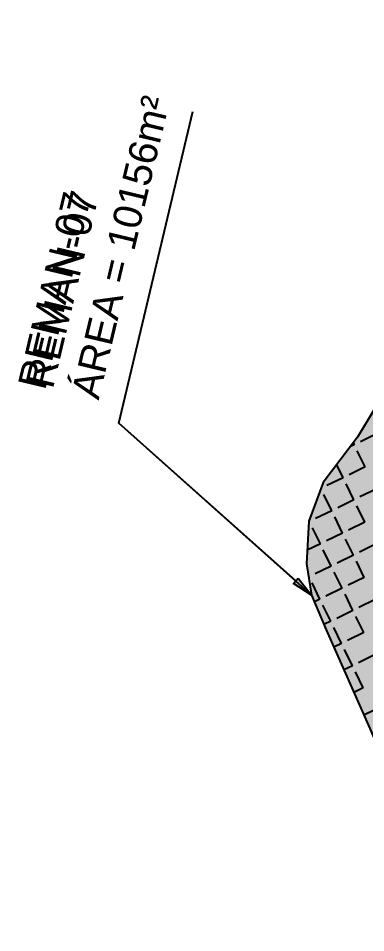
# Model space of a CAD drawing. Header units: metres. Extents: x 287051 to 328239, y 7396995 to 7466021.
# Drawn here: x 304992.5 to 305041.6, y 7437795.3 to 7437924.5 of the extents above; entities that cross this region are included whole.
import ezdxf

# ---------------------------------------------------------------- set-up
doc = ezdxf.new("R2010")
doc.units = ezdxf.units.M
doc.header["$LTSCALE"] = 10
doc.layers.add('_ÁREA REMANESCENTE', color=7, linetype='Continuous', lineweight=25, true_color=0xdb00db)
doc.layers.add('U-HZ-TEXTO-DESAP', color=2, linetype='Continuous')
doc.styles.add('ARIAL', font='arial.ttf')
doc.styles.add('DIM', font='arial.ttf', dxfattribs={"width": 0.8})
doc.dimstyles.new('U-1_2000', dxfattribs={"dimscale": 2, "dimtxt": 1.5, "dimasz": 0.75, "dimexe": 0.75, "dimexo": 0.75, "dimgap": 0.25, "dimtad": 1, "dimzin": 4, "dimtxsty": 'DIM', "dimblk": 'ARCHTICK', "dimcen": 0.7, "dimdle": 0.75, "dimclrd": 256, "dimclre": 256, "dimclrt": 256, "dimaunit": 1, "dimadec": 3, "dimazin": 2, "dimtfac": 1, "dimtofl": 0, "dimtmove": 0, "dimatfit": 3, "dimldrblk": 'CLOSEDBLANK', "dimfxl": 0, "dimtolj": 1, "dimtzin": 0, "dimlwd": -1, "dimlwe": -1, "dimarcsym": 0})

# ---------------------------------------------------------------- blocks, each defined once
blk = doc.blocks.new('_ArchTick')
at = {"color": 0, "linetype": 'ByBlock', "const_width": 0.15}
blk.add_lwpolyline([(-0.5, -0.5), (0.5, 0.5)], dxfattribs=at)

msp = doc.modelspace()

# ---------------------------------------------------------------- hatches: boundary and pattern name
at = {"layer": '_ÁREA REMANESCENTE'}
h = msp.add_hatch(dxfattribs=at)
h.set_pattern_fill('ANGLE', color=256, scale=0.5)
h.set_pattern_definition([(116.050318, (336862.1732, 7403835.4072), (-3.13769244, -1.5337674), [2.54, -0.9525]), (206.050318, (336862.1732, 7403835.4072), (1.5337674, -3.13769244), [2.54, -0.9525])])
h.paths.add_polyline_path([(305114.61, 7437907.02), (305115.36, 7437910.16), (305116.11, 7437913.29), (305116.85, 7437916.42), (305117.59, 7437919.55), (305118.32, 7437922.67), (305119.05, 7437925.78), (305119.78, 7437928.9), (305120.5, 7437932.01), (305121.22, 7437935.12), (305121.93, 7437938.23), (305122.63, 7437941.33), (305123.32, 7437944.43), (305124, 7437947.53), (305124.68, 7437950.63), (305125.34, 7437953.72), (305126, 7437956.82), (305126.64, 7437959.91), (305127.28, 7437963), (305127.89, 7437966.08), (305128.5, 7437969.17), (305129.09, 7437972.25), (305129.67, 7437975.34), (305130.24, 7437978.42), (305130.79, 7437981.5), (305133.59, 7438036.4), (305131.1, 7438024.77), (305127.38, 7438009.73), (305112.74, 7437985.26), (305096.04, 7437957.62), (305078.26, 7437927.97), (305062.89, 7437902.92), (305050.53, 7437882.03), (305040.45, 7437865.3), (305035.59, 7437858.88), (305033.56, 7437853.41), (305033.23, 7437847.39), (305033.96, 7437843), (305036, 7437838.07), (305042.19, 7437824.16), (305049.4, 7437807.36), (305056.28, 7437791.25), (305062.78, 7437775.7), (305068.8, 7437758.48), (305072.55, 7437743.34), (305073.95, 7437736.15)])

# ---------------------------------------------------------------- linework, layer by layer
for p, q in [((305050.53, 7437882.03), (305040.45, 7437865.3)), ((305040.45, 7437865.3), (305035.59, 7437858.88)), ((305040.45, 7437865.3), (305035.59, 7437858.88)), ((305035.59, 7437858.88), (305033.56, 7437853.41)), ((305035.59, 7437858.88), (305033.56, 7437853.41)), ((305033.56, 7437853.41), (305033.23, 7437847.39)), ((305033.56, 7437853.41), (305033.23, 7437847.39)), ((305033.23, 7437847.39), (305033.96, 7437843)), ((305033.23, 7437847.39), (305033.96, 7437843)), ((305033.96, 7437843), (305036, 7437838.07)), ((305033.96, 7437843), (305036, 7437838.07)), ((305036, 7437838.07), (305042.19, 7437824.16))]:
    msp.add_line(p, q, dxfattribs=at)
at = {"layer": '_ÁREA REMANESCENTE', "linetype": 'Continuous'}
for p, q in [((305043.14, 7437865.78), (305040.86, 7437864.66)), ((305040.01, 7437864.25), (305039.44, 7437863.97)), ((305040.01, 7437864.25), (305039.86, 7437864.53)), ((305041.54, 7437861.11), (305040.42, 7437863.39)), ((305038.4, 7437859.57), (305037.5, 7437861.41)), ((305041.54, 7437861.11), (305039.26, 7437859.99)), ((305038.4, 7437859.57), (305036.12, 7437858.46)), ((305039.94, 7437856.44), (305038.82, 7437858.72)), ((305036.8, 7437854.9), (305035.68, 7437857.18)), ((305036.8, 7437854.9), (305035.68, 7437857.18)), ((305043.07, 7437857.97), (305040.79, 7437856.85)), ((305039.94, 7437856.44), (305037.65, 7437855.32)), ((305041.47, 7437853.3), (305040.35, 7437855.58)), ((305036.8, 7437854.9), (305034.52, 7437853.79)), ((305036.8, 7437854.9), (305034.52, 7437853.79)), ((305033.66, 7437853.37), (305033.56, 7437853.32)), ((305033.66, 7437853.37), (305033.56, 7437853.32)), ((305033.66, 7437853.37), (305033.6, 7437853.5)), ((305033.66, 7437853.37), (305033.6, 7437853.5)), ((305038.33, 7437851.76), (305037.22, 7437854.05)), ((305041.47, 7437853.3), (305039.19, 7437852.18)), ((305035.19, 7437850.23), (305034.08, 7437852.51)), ((305035.19, 7437850.23), (305034.08, 7437852.51)), ((305038.33, 7437851.76), (305036.05, 7437850.65)), ((305039.87, 7437848.63), (305038.75, 7437850.91)), ((305035.19, 7437850.23), (305033.34, 7437849.32)), ((305035.19, 7437850.23), (305033.34, 7437849.32)), ((305036.73, 7437847.09), (305035.61, 7437849.37)), ((305036.73, 7437847.09), (305035.61, 7437849.37)), ((305043, 7437850.16), (305040.72, 7437849.05)), ((305039.87, 7437848.63), (305037.58, 7437847.51)), ((305041.4, 7437845.49), (305040.28, 7437847.77)), ((305036.73, 7437847.09), (305034.45, 7437845.98)), ((305036.73, 7437847.09), (305034.45, 7437845.98)), ((305033.59, 7437845.56), (305033.51, 7437845.73)), ((305033.59, 7437845.56), (305033.51, 7437845.73)), ((305033.59, 7437845.56), (305033.54, 7437845.53)), ((305033.59, 7437845.56), (305033.54, 7437845.53)), ((305038.26, 7437843.96), (305037.15, 7437846.24)), ((305041.4, 7437845.49), (305039.12, 7437844.37)), ((305035.12, 7437842.42), (305034.01, 7437844.7)), ((305035.12, 7437842.42), (305034.01, 7437844.7)), ((305038.26, 7437843.96), (305035.98, 7437842.84)), ((305039.8, 7437840.82), (305038.68, 7437843.1)), ((305035.12, 7437842.42), (305034.36, 7437842.05)), ((305035.12, 7437842.42), (305034.36, 7437842.05)), ((305036.66, 7437839.28), (305035.54, 7437841.57)), ((305036.66, 7437839.28), (305035.54, 7437841.57)), ((305042.93, 7437842.35), (305040.65, 7437841.24)), ((305039.8, 7437840.82), (305037.51, 7437839.7)), ((305036.66, 7437839.28), (305035.69, 7437838.81)), ((305036.66, 7437839.28), (305035.69, 7437838.81)), ((305041.33, 7437837.68), (305040.21, 7437839.96)), ((305038.19, 7437836.15), (305037.08, 7437838.43)), ((305041.33, 7437837.68), (305039.05, 7437836.56)), ((305038.19, 7437836.15), (305037.1, 7437835.61)), ((305039.73, 7437833.01), (305038.61, 7437835.29)), ((305042.86, 7437834.54), (305040.58, 7437833.43)), ((305039.73, 7437833.01), (305038.52, 7437832.42)), ((305041.26, 7437829.87), (305040.14, 7437832.15)), ((305041.26, 7437829.87), (305039.94, 7437829.23)), ((305042.79, 7437826.73), (305041.36, 7437826.03))]:
    msp.add_line(p, q, dxfattribs=at)
at = {"layer": '_ÁREA REMANESCENTE'}
msp.add_lwpolyline([(305078.26, 7437927.97), (305062.89, 7437902.92), (305050.53, 7437882.03), (305040.45, 7437865.3), (305035.59, 7437858.88), (305033.56, 7437853.41), (305033.23, 7437847.39), (305033.96, 7437843), (305036, 7437838.07), (305042.19, 7437824.16), (305049.4, 7437807.36), (305056.28, 7437791.25), (305062.78, 7437775.7), (305068.8, 7437758.48), (305072.55, 7437743.34), (305073.95, 7437736.15), (305114.61, 7437907.02), (305114.61, 7437907.02), (305115.36, 7437910.16), (305116.11, 7437913.29), (305116.85, 7437916.42), (305117.59, 7437919.55), (305118.32, 7437922.67), (305119.05, 7437925.78)], dxfattribs=at)
at = {"layer": 'U-HZ-TEXTO-DESAP', "color": 2, "linetype": 'Continuous', "lineweight": -3, "elevation": 703}
msp.add_lwpolyline([(305031.72, 7437845), (305006.68, 7437867.28), (305017.16, 7437911.31)], dxfattribs=at)
msp.add_lwpolyline([(305031.72, 7437845), (305006.68, 7437867.28), (305017.16, 7437911.31)], dxfattribs=at)
at = {"layer": 'U-HZ-TEXTO-DESAP', "color": 2, "linetype": 'Continuous', "lineweight": -3}
msp.add_solid([(305032.05, 7437845.37, 703), (305033.96, 7437843, 703), (305031.39, 7437844.62, 703)], dxfattribs=at)
msp.add_solid([(305032.05, 7437845.37, 703), (305033.96, 7437843, 703), (305031.39, 7437844.62, 703)], dxfattribs=at)

# ---------------------------------------------------------------- texts
at = {"layer": 'U-HZ-TEXTO-DESAP', "style": 'ARIAL'}
for s, p in [('ÁREA = 10156m²', (305003.82, 7437870.46, 703)), ('ÁREA = 10156m²', (305003.82, 7437870.46, 703)), ('REMAN-07', (304996.25, 7437871.81, 703)), ('REMAN-07', (304996.25, 7437871.81, 703))]:
    msp.add_text(s, height=4, rotation=76.5997, dxfattribs=at).set_placement(p)
at = {"layer": 'U-HZ-TEXTO-DESAP', "color": 2, "linetype": 'Continuous', "lineweight": -3, "insert": (305003.89, 7437870.44, 703), "char_height": 4, "width": 137.3774, "attachment_point": 7, "rotation": 76.5997, "style": 'ARIAL'}
msp.add_mtext('{\\C256;\\PREMAN-07\\PÁREA = 10156m²}', dxfattribs=at)

# ---------------------------------------------------------------- leaders
at = {"layer": 'U-HZ-TEXTO-DESAP', "color": 2, "linetype": 'Continuous', "lineweight": -3}
msp.add_leader([(305033.96, 7437843, 703), (305006.68, 7437867.28, 703), (305017.16, 7437911.31, 703)], dimstyle='U-1_2000', override={"dimscale": 1, "dimasz": 3}, dxfattribs=at)

doc.saveas('drawing.dxf')
